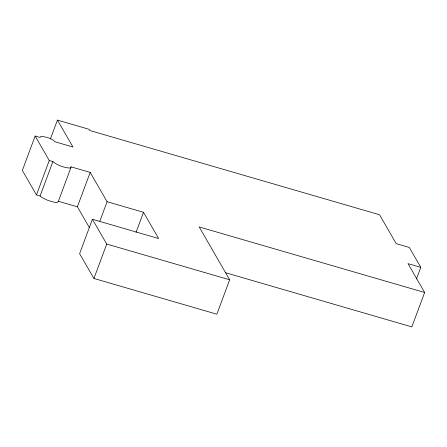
<?xml version="1.0" encoding="UTF-8"?>
<svg xmlns="http://www.w3.org/2000/svg" width="447" height="447" viewBox="0 0 447 447"><rect width="100%" height="100%" fill="white"/><g stroke="black" fill="none" stroke-linecap="round" stroke-linejoin="round"><path stroke-width="0.67" d="M50.438 138.922L57.439 120.098L72.973 147.041L55.07 141.788C51.528 138.056 45.985 136.972 41.074 136.279L40.124 137.469L35.145 136.028L22.35 170.441L36.458 194.898L40.101 195.976L42.029 197.585L48.147 200.519L54.947 202.396L57.216 202.508L58.384 201.301L71.179 166.893L90.193 172.391L107.09 201.709L143.498 212.297L158.635 238.53L92.412 219.27L79.616 253.684L93.937 278.464L216.868 314.207L229.663 279.794L199.206 226.947L424.65 292.494L411.855 326.902L225.21 272.636M36.458 194.898L49.254 160.49L35.145 136.028M40.101 195.976L52.902 161.563L49.254 160.49M89.461 227.741L77.392 206.799L90.193 172.391M99.843 221.187L107.09 201.709M93.937 278.464L106.732 244.056L92.412 219.27M136.017 232.423L143.498 212.297M416.453 279.045L420.795 267.362L409.307 247.454L396.198 243.643L379.553 214.756L89.786 130.507L89.098 129.306L57.439 120.098M71.179 166.893L70.011 168.1C63.921 167.608 57.629 165.513 52.902 161.563M58.384 201.301L77.392 206.799M420.795 267.362L408.01 263.641L424.65 292.494M106.732 244.056L229.663 279.794"/></g></svg>
